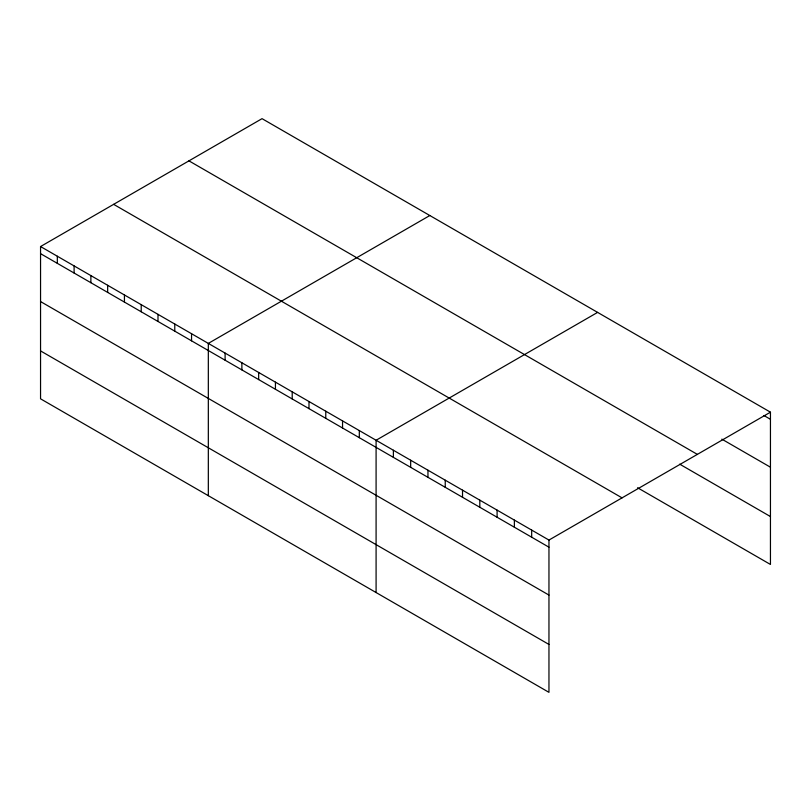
<?xml version="1.0" encoding="UTF-8"?>
<svg xmlns="http://www.w3.org/2000/svg" width="811" height="811" viewBox="0 0 811 811"><rect width="100%" height="100%" fill="white"/><g stroke="black" fill="none" stroke-linecap="round" stroke-linejoin="round"><path stroke-width="1.22" d="M40.55 246.544L548.956 540.065L548.956 692.341L40.55 398.819L40.55 246.544L262.044 118.659L770.45 412.181L770.45 564.456L637.568 487.746M429.82 215.523L208.326 343.398L208.326 495.683M597.595 312.387L376.091 440.261L376.091 592.547M548.956 540.065L770.45 412.181M763.972 415.556L770.45 419.297M721.831 439.136L770.45 467.207M188.953 160.862L697.359 454.383M679.699 464.166L770.45 516.556M113.641 204.342L622.047 497.863M40.55 253.661L548.956 547.182M40.55 301.56L548.956 595.081M40.55 350.91L548.956 644.441M531.671 530.08L531.671 537.196M514.377 520.104L514.377 527.221M497.092 510.119L497.092 517.246M479.808 500.144L479.808 507.26M462.523 490.168L462.523 497.285M445.239 480.183L445.239 487.299M427.955 470.208L427.955 477.324M410.67 460.222L410.67 467.339M393.386 450.247L393.386 457.363M359.314 430.58L359.314 437.697M342.546 420.889L342.546 428.015M325.769 411.207L325.769 418.324M308.991 401.516L308.991 408.643M292.213 391.835L292.213 398.951M275.436 382.143L275.436 389.27M258.658 372.462L258.658 379.578M241.881 362.77L241.881 369.897M225.103 353.089L225.103 360.206M191.548 333.716L191.548 340.833M174.77 324.025L174.77 331.152M157.993 314.344L157.993 321.46M141.215 304.652L141.215 311.779M124.438 294.971L124.438 302.087M107.66 285.279L107.66 292.406M90.883 275.598L90.883 282.715M74.105 265.917L74.105 273.033M57.328 256.225L57.328 263.342"/></g></svg>
